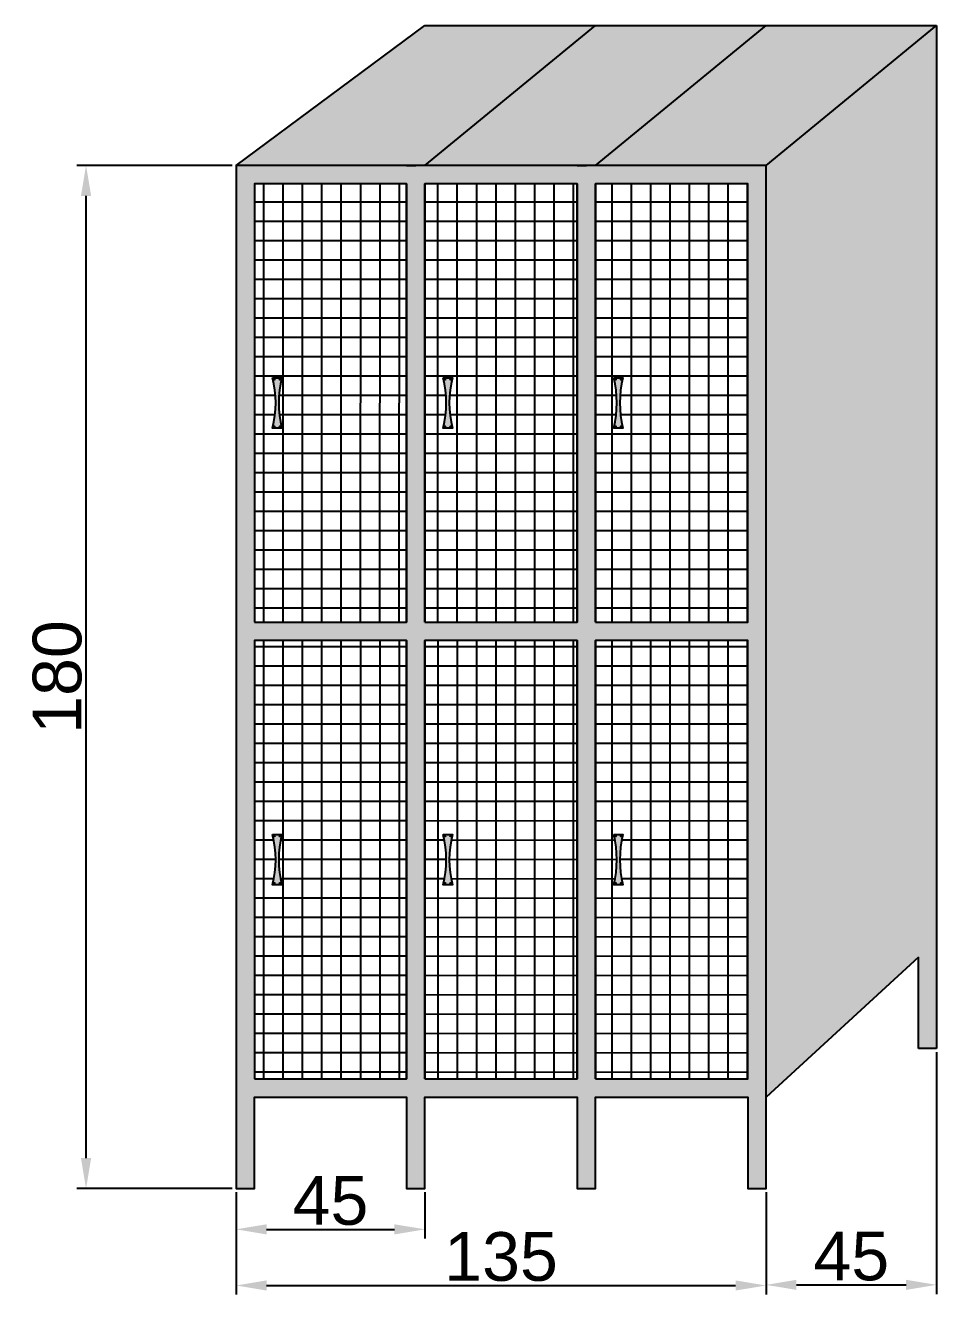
# Model space of a CAD drawing. Header units: millimetres. Extents: x 6614975 to 6624097, y 8742145 to 8746891.
# Drawn here: x 6614974.9 to 6615124.5, y 8742792.7 to 8743001.1 of the extents above; entities that cross this region are included whole.
import ezdxf

# ---------------------------------------------------------------- set-up
doc = ezdxf.new("R2010")
doc.units = ezdxf.units.MM
doc.styles.get("Standard").update_dxf_attribs({"font": 'arial.ttf'})
doc.dimstyles.new('ISO-25', dxfattribs={"dimtxt": 8, "dimasz": 5, "dimexe": 1.5, "dimexo": 0.625, "dimtad": 1, "dimtxsty": 'Standard', "dimcen": 2.5, "dimclrd": 1, "dimclre": 1, "dimclrt": 143, "dimadec": 0, "dimazin": 0, "dimtfac": 1, "dimtmove": 0, "dimatfit": 3, "dimfxl": 1, "dimarcsym": 0})

# ---------------------------------------------------------------- blocks, each defined once
blk = doc.blocks.new('*D214')
at = {"color": 1, "lineweight": -2, "transparency": 16777216}
for p, q in [((6615008.88, 8742978.09), (6614983.37, 8742978.09)), ((6615008.88, 8742810.09), (6614983.37, 8742810.09))]:
    blk.add_line(p, q, dxfattribs=at)
at = {"color": 1, "linetype": 'Continuous', "lineweight": -2, "transparency": 16777216}
blk.add_line((6614984.87, 8742815.09), (6614984.87, 8742973.09), dxfattribs=at)
at = {"color": 1, "transparency": 16777216}
for points in [[(6614984.04, 8742973.09), (6614985.71, 8742973.09), (6614984.87, 8742978.09)], [(6614984.04, 8742815.09), (6614985.71, 8742815.09), (6614984.87, 8742810.09)]]:
    blk.add_solid(points, dxfattribs=at)
at = {"layer": 'Defpoints', "color": 0, "transparency": 16777216}
for p in [(6614984.87, 8742978.09), (6615009.5, 8742978.09), (6615009.5, 8742810.09)]:
    blk.add_point(p, dxfattribs=at)
at = {"color": 143, "transparency": 16777216, "insert": (6614980.16, 8742894.09), "char_height": 8, "attachment_point": 5, "rotation": 90}
blk.add_mtext('180', dxfattribs=at)
blk = doc.blocks.new('*D215')
at = {"color": 1, "lineweight": -2, "transparency": 16777216}
for p, q in [((6615009.5, 8742809.47), (6615009.5, 8742801.89)), ((6615040.5, 8742809.47), (6615040.5, 8742801.89))]:
    blk.add_line(p, q, dxfattribs=at)
at = {"color": 1, "linetype": 'Continuous', "lineweight": -2, "transparency": 16777216}
blk.add_line((6615014.5, 8742803.39), (6615035.5, 8742803.39), dxfattribs=at)
at = {"color": 1, "transparency": 16777216}
for points in [[(6615014.5, 8742804.22), (6615014.5, 8742802.55), (6615009.5, 8742803.39)], [(6615035.5, 8742804.22), (6615035.5, 8742802.55), (6615040.5, 8742803.39)]]:
    blk.add_solid(points, dxfattribs=at)
at = {"layer": 'Defpoints', "color": 0, "transparency": 16777216}
for p in [(6615009.5, 8742810.09), (6615040.5, 8742810.09), (6615040.5, 8742803.39)]:
    blk.add_point(p, dxfattribs=at)
at = {"color": 143, "transparency": 16777216, "insert": (6615025, 8742808.08), "char_height": 8, "attachment_point": 5}
blk.add_mtext('45', dxfattribs=at)
blk = doc.blocks.new('*D216')
at = {"color": 1, "lineweight": -2, "transparency": 16777216}
for p, q in [((6615009.5, 8742809.47), (6615009.5, 8742792.67)), ((6615096.5, 8742809.47), (6615096.5, 8742792.67))]:
    blk.add_line(p, q, dxfattribs=at)
at = {"color": 1, "linetype": 'Continuous', "lineweight": -2, "transparency": 16777216}
blk.add_line((6615014.5, 8742794.17), (6615091.5, 8742794.17), dxfattribs=at)
at = {"color": 1, "transparency": 16777216}
for points in [[(6615014.5, 8742795), (6615014.5, 8742793.34), (6615009.5, 8742794.17)], [(6615091.5, 8742795), (6615091.5, 8742793.34), (6615096.5, 8742794.17)]]:
    blk.add_solid(points, dxfattribs=at)
at = {"layer": 'Defpoints', "color": 0, "transparency": 16777216}
for p in [(6615009.5, 8742810.09), (6615096.5, 8742810.09), (6615096.5, 8742794.17)]:
    blk.add_point(p, dxfattribs=at)
at = {"color": 143, "transparency": 16777216, "insert": (6615053, 8742798.88), "char_height": 8, "attachment_point": 5}
blk.add_mtext('135', dxfattribs=at)
blk = doc.blocks.new('*D217')
at = {"color": 1, "lineweight": -2, "transparency": 16777216}
for p, q in [((6615124.5, 8742832.47), (6615124.5, 8742792.77)), ((6615096.5, 8742809.47), (6615096.5, 8742792.77))]:
    blk.add_line(p, q, dxfattribs=at)
at = {"color": 1, "linetype": 'Continuous', "lineweight": -2, "transparency": 16777216}
blk.add_line((6615101.5, 8742794.27), (6615119.5, 8742794.27), dxfattribs=at)
at = {"color": 1, "transparency": 16777216}
for points in [[(6615101.5, 8742795.1), (6615101.5, 8742793.44), (6615096.5, 8742794.27)], [(6615119.5, 8742795.1), (6615119.5, 8742793.44), (6615124.5, 8742794.27)]]:
    blk.add_solid(points, dxfattribs=at)
at = {"layer": 'Defpoints', "color": 0, "transparency": 16777216}
for p in [(6615124.5, 8742833.09), (6615096.5, 8742810.09), (6615124.5, 8742794.27)]:
    blk.add_point(p, dxfattribs=at)
at = {"color": 143, "transparency": 16777216, "insert": (6615110.5, 8742798.96), "char_height": 8, "attachment_point": 5}
blk.add_mtext('45', dxfattribs=at)

msp = doc.modelspace()

# ---------------------------------------------------------------- hatches: boundary and pattern name
at = {"true_color": 0x636466}
h = msp.add_hatch(color=251, dxfattribs=at)
h.dxf.hatch_style = 1
h.paths.add_polyline_path([(6615068.504, 8743001.091), (6615040.504, 8743001.091), (6615009.504, 8742978.091), (6615040.504, 8742978.091)])
h = msp.add_hatch(color=251, dxfattribs=at)
h.dxf.hatch_style = 1
h.paths.add_polyline_path([(6615096.504, 8743001.091), (6615068.504, 8743001.091), (6615040.504, 8742978.091), (6615068.504, 8742978.091)])
h = msp.add_hatch(color=251, dxfattribs=at)
h.dxf.hatch_style = 1
h.paths.add_polyline_path([(6615124.504, 8743001.091), (6615096.504, 8743001.091), (6615068.504, 8742978.091), (6615096.504, 8742978.091)])
h = msp.add_hatch(color=251, dxfattribs=at)
h.dxf.hatch_style = 1
h.paths.add_polyline_path([(6615124.504, 8743001.091), (6615096.504, 8742978.091), (6615096.504, 8742825.101), (6615121.504, 8742848.091), (6615121.504, 8742833.091), (6615124.504, 8742833.091)])
h = msp.add_hatch(color=251, dxfattribs=at)
h.dxf.hatch_style = 1
h.paths.add_polyline_path([(6615096.504, 8742978.091), (6615065.504, 8742978.091), (6615037.504, 8742978.091), (6615009.504, 8742978.091), (6615009.504, 8742810.091), (6615012.504, 8742810.091), (6615012.504, 8742825.091), (6615037.504, 8742825.091), (6615037.504, 8742810.091), (6615040.504, 8742810.091), (6615040.504, 8742825.091), (6615065.504, 8742825.091), (6615065.504, 8742810.091), (6615068.504, 8742810.091), (6615068.504, 8742825.091), (6615093.504, 8742825.091), (6615093.504, 8742810.091), (6615096.504, 8742810.091)])
h.paths.add_polyline_path([(6615093.504, 8742900.091), (6615093.504, 8742828.091), (6615068.504, 8742828.091), (6615068.504, 8742900.091)], flags=16)
h.paths.add_polyline_path([(6615068.504, 8742903.091), (6615068.504, 8742975.091), (6615093.504, 8742975.091), (6615093.504, 8742903.091)], flags=16)
h.paths.add_polyline_path([(6615065.504, 8742900.091), (6615065.504, 8742828.091), (6615040.504, 8742828.091), (6615040.504, 8742900.091)], flags=16)
h.paths.add_polyline_path([(6615065.504, 8742903.091), (6615040.504, 8742903.091), (6615040.504, 8742975.091), (6615065.504, 8742975.091)], flags=16)
h.paths.add_polyline_path([(6615073.004, 8742868.232, 0.1207012), (6615073.004, 8742859.95), (6615071.504, 8742859.95, 0.120703), (6615071.504, 8742868.232)], flags=0)
h.paths.add_polyline_path([(6615073.004, 8742934.95), (6615071.504, 8742934.95, 0.1207294), (6615071.504, 8742943.232), (6615073.004, 8742943.232, 0.1207329)], flags=0)
h.paths.add_polyline_path([(6615072.654, 8742935.2, -1), (6615072.854, 8742935.2, -1)], flags=0)
h.paths.add_polyline_path([(6615037.504, 8742900.091), (6615037.504, 8742828.091), (6615012.504, 8742828.091), (6615012.504, 8742900.091)], flags=16)
h.paths.add_polyline_path([(6615037.504, 8742903.091), (6615012.504, 8742903.091), (6615012.504, 8742975.091), (6615037.504, 8742975.091)], flags=16)
h.paths.add_polyline_path([(6615045.004, 8742868.232, 0.1207012), (6615045.004, 8742859.95), (6615043.504, 8742859.95, 0.120703), (6615043.504, 8742868.232)], flags=0)
h.paths.add_polyline_path([(6615045.004, 8742934.95), (6615043.504, 8742934.95, 0.1207294), (6615043.504, 8742943.232), (6615045.004, 8742943.232, 0.1207329)], flags=0)
h.paths.add_polyline_path([(6615043.654, 8742867.982, -1), (6615043.854, 8742867.982, -1)], flags=0)
h.paths.add_polyline_path([(6615043.654, 8742935.2, -1), (6615043.854, 8742935.2, -1)], flags=0)
h.paths.add_polyline_path([(6615044.654, 8742860.2, -1), (6615044.854, 8742860.2, -1)], flags=0)
h.paths.add_polyline_path([(6615017.004, 8742868.232, 0.1207012), (6615017.004, 8742859.95), (6615015.504, 8742859.95, 0.120703), (6615015.504, 8742868.232)], flags=0)
h.paths.add_polyline_path([(6615016.654, 8742867.982, -1), (6615016.854, 8742867.982, -1)], flags=0)
h.paths.add_polyline_path([(6615017.004, 8742934.95), (6615015.504, 8742934.95, 0.1207294), (6615015.504, 8742943.232), (6615017.004, 8742943.232, 0.1207329)], flags=0)
h.paths.add_polyline_path([(6615015.654, 8742942.982, -1), (6615015.854, 8742942.982, -1)], flags=0)
h = msp.add_hatch(dxfattribs=at)
h.set_pattern_fill('NET', color=251)
h.paths.add_polyline_path([(6615037.504, 8742975.091), (6615012.504, 8742975.091), (6615012.504, 8742903.091), (6615037.504, 8742903.091)])
h.paths.add_polyline_path([(6615017.004, 8742943.232, 0.1207329), (6615017.004, 8742934.95), (6615015.504, 8742934.95, 0.1207294), (6615015.504, 8742943.232)], flags=16)
h.paths.add_polyline_path([(6615016.654, 8742942.982, -1), (6615016.854, 8742942.982, -1)], flags=0)
h.paths.add_polyline_path([(6615015.654, 8742942.982, -1), (6615015.854, 8742942.982, -1)], flags=0)
h.paths.add_polyline_path([(6615016.654, 8742935.2, -1), (6615016.854, 8742935.2, -1)], flags=0)
h.paths.add_polyline_path([(6615015.654, 8742935.2, -1), (6615015.854, 8742935.2, -1)], flags=0)
h = msp.add_hatch(dxfattribs=at)
h.set_pattern_fill('NET', color=251)
h.paths.add_polyline_path([(6615065.504, 8742975.091), (6615040.504, 8742975.091), (6615040.504, 8742903.091), (6615065.504, 8742903.091)])
h.paths.add_polyline_path([(6615045.004, 8742934.95), (6615043.504, 8742934.95, 0.1207294), (6615043.504, 8742943.232), (6615045.004, 8742943.232, 0.1207329)], flags=16)
h.paths.add_polyline_path([(6615044.654, 8742935.2, -1), (6615044.854, 8742935.2, -1)], flags=0)
h.paths.add_polyline_path([(6615043.654, 8742935.2, -1), (6615043.854, 8742935.2, -1)], flags=0)
h.paths.add_polyline_path([(6615044.654, 8742942.982, -1), (6615044.854, 8742942.982, -1)], flags=0)
h.paths.add_polyline_path([(6615043.654, 8742942.982, -1), (6615043.854, 8742942.982, -1)], flags=0)
h = msp.add_hatch(dxfattribs=at)
h.set_pattern_fill('NET', color=251)
h.paths.add_polyline_path([(6615093.504, 8742975.091), (6615068.504, 8742975.091), (6615068.504, 8742903.091), (6615093.504, 8742903.091)])
h.paths.add_polyline_path([(6615073.004, 8742934.95), (6615071.504, 8742934.95, 0.1207294), (6615071.504, 8742943.232), (6615073.004, 8742943.232, 0.1207329)], flags=16)
h.paths.add_polyline_path([(6615072.654, 8742935.2, -1), (6615072.854, 8742935.2, -1)], flags=0)
h.paths.add_polyline_path([(6615071.654, 8742935.2, -1), (6615071.854, 8742935.2, -1)], flags=0)
h.paths.add_polyline_path([(6615072.654, 8742942.982, -1), (6615072.854, 8742942.982, -1)], flags=0)
h.paths.add_polyline_path([(6615071.654, 8742942.982, -1), (6615071.854, 8742942.982, -1)], flags=0)
h = msp.add_hatch(color=251, dxfattribs=at)
h.dxf.hatch_style = 1
h.paths.add_polyline_path([(6615017.004, 8742943.232), (6615015.504, 8742943.232, -0.1207294), (6615015.504, 8742934.95), (6615017.004, 8742934.95, -0.1207329)])
h.paths.add_polyline_path([(6615015.654, 8742942.982, -1), (6615015.854, 8742942.982, -1)], flags=16)
h.paths.add_polyline_path([(6615016.654, 8742942.982, -1), (6615016.854, 8742942.982, -1)], flags=16)
h.paths.add_polyline_path([(6615015.854, 8742935.2, -1), (6615015.654, 8742935.2, -1)], flags=16)
h.paths.add_polyline_path([(6615016.854, 8742935.2, -1), (6615016.654, 8742935.2, -1)], flags=16)
h = msp.add_hatch(color=251, dxfattribs=at)
h.dxf.hatch_style = 1
h.paths.add_polyline_path([(6615045.004, 8742943.232), (6615043.504, 8742943.232, -0.1207294), (6615043.504, 8742934.95), (6615045.004, 8742934.95, -0.1207329)])
h.paths.add_polyline_path([(6615044.654, 8742942.982, -1), (6615044.854, 8742942.982, -1)], flags=16)
h.paths.add_polyline_path([(6615043.654, 8742942.982, -1), (6615043.854, 8742942.982, -1)], flags=16)
h.paths.add_polyline_path([(6615044.854, 8742935.2, -1), (6615044.654, 8742935.2, -1)], flags=16)
h.paths.add_polyline_path([(6615043.854, 8742935.2, -1), (6615043.654, 8742935.2, -1)], flags=16)
h = msp.add_hatch(color=251, dxfattribs=at)
h.dxf.hatch_style = 1
h.paths.add_polyline_path([(6615073.004, 8742943.232), (6615071.504, 8742943.232, -0.1207294), (6615071.504, 8742934.95), (6615073.004, 8742934.95, -0.1207329)])
h.paths.add_polyline_path([(6615071.654, 8742942.982, -1), (6615071.854, 8742942.982, -1)], flags=16)
h.paths.add_polyline_path([(6615072.654, 8742942.982, -1), (6615072.854, 8742942.982, -1)], flags=16)
h.paths.add_polyline_path([(6615071.854, 8742935.2, -1), (6615071.654, 8742935.2, -1)], flags=16)
h.paths.add_polyline_path([(6615072.854, 8742935.2, -1), (6615072.654, 8742935.2, -1)], flags=16)
h = msp.add_hatch(dxfattribs=at)
h.set_pattern_fill('NET', color=251)
h.paths.add_polyline_path([(6615037.504, 8742900.091), (6615012.504, 8742900.091), (6615012.504, 8742828.091), (6615037.504, 8742828.091)])
h.paths.add_polyline_path([(6615017.004, 8742868.232, 0.1207012), (6615017.004, 8742859.95), (6615015.504, 8742859.95, 0.120703), (6615015.504, 8742868.232)], flags=16)
h.paths.add_polyline_path([(6615016.654, 8742867.982, -1), (6615016.854, 8742867.982, -1)], flags=0)
h.paths.add_polyline_path([(6615015.654, 8742867.982, -1), (6615015.854, 8742867.982, -1)], flags=0)
h.paths.add_polyline_path([(6615016.654, 8742860.2, -1), (6615016.854, 8742860.2, -1)], flags=0)
h.paths.add_polyline_path([(6615015.654, 8742860.2, -1), (6615015.854, 8742860.2, -1)], flags=0)
h = msp.add_hatch(dxfattribs=at)
h.set_pattern_fill('NET', color=251)
h.paths.add_polyline_path([(6615065.504, 8742900.091), (6615040.504, 8742900.091), (6615040.504, 8742828.091), (6615065.504, 8742828.091)])
h.paths.add_polyline_path([(6615045.004, 8742868.232, 0.1207012), (6615045.004, 8742859.95), (6615043.504, 8742859.95, 0.120703), (6615043.504, 8742868.232)], flags=16)
h.paths.add_polyline_path([(6615044.854, 8742867.982, -1), (6615044.654, 8742867.982, -1)], flags=0)
h.paths.add_polyline_path([(6615043.854, 8742867.982, -1), (6615043.654, 8742867.982, -1)], flags=0)
h.paths.add_polyline_path([(6615044.854, 8742860.2, -1), (6615044.654, 8742860.2, -1)], flags=0)
h.paths.add_polyline_path([(6615043.854, 8742860.2, -1), (6615043.654, 8742860.2, -1)], flags=0)
h = msp.add_hatch(dxfattribs=at)
h.set_pattern_fill('NET', color=251)
h.paths.add_polyline_path([(6615093.504, 8742900.091), (6615068.504, 8742900.091), (6615068.504, 8742828.091), (6615093.504, 8742828.091)])
h.paths.add_polyline_path([(6615073.004, 8742868.232, 0.1207012), (6615073.004, 8742859.95), (6615071.504, 8742859.95, 0.120703), (6615071.504, 8742868.232)], flags=16)
h.paths.add_polyline_path([(6615071.854, 8742867.982, -1), (6615071.654, 8742867.982, -1)], flags=0)
h.paths.add_polyline_path([(6615072.854, 8742867.982, -1), (6615072.654, 8742867.982, -1)], flags=0)
h.paths.add_polyline_path([(6615071.854, 8742860.2, -1), (6615071.654, 8742860.2, -1)], flags=0)
h.paths.add_polyline_path([(6615072.854, 8742860.2, -1), (6615072.654, 8742860.2, -1)], flags=0)
h = msp.add_hatch(color=251, dxfattribs=at)
h.dxf.hatch_style = 1
h.paths.add_polyline_path([(6615017.004, 8742868.232), (6615015.504, 8742868.232, -0.120703), (6615015.504, 8742859.95), (6615017.004, 8742859.95, -0.1207012)])
h.paths.add_polyline_path([(6615015.854, 8742860.2, -1), (6615015.654, 8742860.2, -1)], flags=16)
h.paths.add_polyline_path([(6615016.854, 8742860.2, -1), (6615016.654, 8742860.2, -1)], flags=16)
h.paths.add_polyline_path([(6615015.654, 8742867.982, -1), (6615015.854, 8742867.982, -1)], flags=16)
h.paths.add_polyline_path([(6615016.654, 8742867.982, -1), (6615016.854, 8742867.982, -1)], flags=16)
h = msp.add_hatch(color=251, dxfattribs=at)
h.dxf.hatch_style = 1
h.paths.add_polyline_path([(6615045.004, 8742868.232), (6615043.504, 8742868.232, -0.120703), (6615043.504, 8742859.95), (6615045.004, 8742859.95, -0.1207012)])
h.paths.add_polyline_path([(6615043.854, 8742860.2, -1), (6615043.654, 8742860.2, -1)], flags=16)
h.paths.add_polyline_path([(6615044.854, 8742860.2, -1), (6615044.654, 8742860.2, -1)], flags=16)
h.paths.add_polyline_path([(6615043.654, 8742867.982, -1), (6615043.854, 8742867.982, -1)], flags=16)
h.paths.add_polyline_path([(6615044.654, 8742867.982, -1), (6615044.854, 8742867.982, -1)], flags=16)
h = msp.add_hatch(color=251, dxfattribs=at)
h.dxf.hatch_style = 1
h.paths.add_polyline_path([(6615073.004, 8742868.232), (6615071.504, 8742868.232, -0.120703), (6615071.504, 8742859.95), (6615073.004, 8742859.95, -0.1207012)])
h.paths.add_polyline_path([(6615072.654, 8742867.982, -1), (6615072.854, 8742867.982, -1)], flags=16)
h.paths.add_polyline_path([(6615071.654, 8742867.982, -1), (6615071.854, 8742867.982, -1)], flags=16)
h.paths.add_polyline_path([(6615072.854, 8742860.2, -1), (6615072.654, 8742860.2, -1)], flags=16)
h.paths.add_polyline_path([(6615071.854, 8742860.2, -1), (6615071.654, 8742860.2, -1)], flags=16)

# ---------------------------------------------------------------- linework, layer by layer
at = {"color": 18, "true_color": 0x000000}
for p, q in [((6615009.504, 8742978.091), (6615040.504, 8743001.091)), ((6615040.504, 8743001.091), (6615124.504, 8743001.091)), ((6615040.504, 8742978.091), (6615068.504, 8743001.091)), ((6615068.504, 8742978.091), (6615096.504, 8743001.091)), ((6615096.504, 8742978.091), (6615124.504, 8743001.091)), ((6615124.504, 8743001.091), (6615124.504, 8742833.091)), ((6615037.504, 8742978.091), (6615039.004, 8742978.091)), ((6615065.504, 8742978.091), (6615067.004, 8742978.091)), ((6615015.654, 8742942.982), (6615015.854, 8742942.982)), ((6615015.754, 8742943.082), (6615015.754, 8742942.882)), ((6615016.654, 8742942.982), (6615016.854, 8742942.982)), ((6615016.754, 8742943.082), (6615016.754, 8742942.882)), ((6615043.654, 8742942.982), (6615043.854, 8742942.982)), ((6615043.754, 8742943.082), (6615043.754, 8742942.882)), ((6615044.654, 8742942.982), (6615044.854, 8742942.982)), ((6615044.754, 8742943.082), (6615044.754, 8742942.882)), ((6615071.654, 8742942.982), (6615071.854, 8742942.982)), ((6615071.754, 8742943.082), (6615071.754, 8742942.882)), ((6615072.654, 8742942.982), (6615072.854, 8742942.982)), ((6615072.754, 8742943.082), (6615072.754, 8742942.882)), ((6615015.654, 8742935.2), (6615015.854, 8742935.2)), ((6615015.754, 8742935.3), (6615015.754, 8742935.1)), ((6615016.654, 8742935.2), (6615016.854, 8742935.2)), ((6615016.754, 8742935.3), (6615016.754, 8742935.1)), ((6615043.654, 8742935.2), (6615043.854, 8742935.2)), ((6615043.754, 8742935.3), (6615043.754, 8742935.1)), ((6615044.654, 8742935.2), (6615044.854, 8742935.2)), ((6615044.754, 8742935.3), (6615044.754, 8742935.1)), ((6615071.654, 8742935.2), (6615071.854, 8742935.2)), ((6615071.754, 8742935.3), (6615071.754, 8742935.1)), ((6615072.654, 8742935.2), (6615072.854, 8742935.2)), ((6615072.754, 8742935.3), (6615072.754, 8742935.1)), ((6615015.654, 8742867.982), (6615015.854, 8742867.982)), ((6615015.754, 8742868.082), (6615015.754, 8742867.882)), ((6615016.654, 8742867.982), (6615016.854, 8742867.982)), ((6615016.754, 8742868.082), (6615016.754, 8742867.882)), ((6615043.654, 8742867.982), (6615043.854, 8742867.982)), ((6615043.754, 8742868.082), (6615043.754, 8742867.882)), ((6615044.654, 8742867.982), (6615044.854, 8742867.982)), ((6615044.754, 8742868.082), (6615044.754, 8742867.882)), ((6615071.654, 8742867.982), (6615071.854, 8742867.982)), ((6615071.754, 8742868.082), (6615071.754, 8742867.882)), ((6615072.654, 8742867.982), (6615072.854, 8742867.982)), ((6615072.754, 8742868.082), (6615072.754, 8742867.882)), ((6615015.654, 8742860.2), (6615015.854, 8742860.2)), ((6615015.754, 8742860.3), (6615015.754, 8742860.1)), ((6615016.654, 8742860.2), (6615016.854, 8742860.2)), ((6615016.754, 8742860.3), (6615016.754, 8742860.1)), ((6615043.654, 8742860.2), (6615043.854, 8742860.2)), ((6615043.754, 8742860.3), (6615043.754, 8742860.1)), ((6615044.654, 8742860.2), (6615044.854, 8742860.2)), ((6615044.754, 8742860.3), (6615044.754, 8742860.1)), ((6615071.654, 8742860.2), (6615071.854, 8742860.2)), ((6615071.754, 8742860.3), (6615071.754, 8742860.1)), ((6615072.654, 8742860.2), (6615072.854, 8742860.2)), ((6615072.754, 8742860.3), (6615072.754, 8742860.1)), ((6615121.504, 8742848.091), (6615096.504, 8742825.101)), ((6615121.504, 8742833.091), (6615121.504, 8742848.091)), ((6615124.504, 8742833.091), (6615121.504, 8742833.091))]:
    msp.add_line(p, q, dxfattribs=at)
for points in [[(6615040.504, 8742978.091), (6615009.504, 8742978.091), (6615009.504, 8742810.091), (6615012.504, 8742810.091), (6615012.504, 8742825.091), (6615037.504, 8742825.091), (6615037.504, 8742810.091), (6615040.504, 8742810.091), (6615040.504, 8742825.091)], [(6615068.504, 8742978.091), (6615037.504, 8742978.091)], [(6615065.504, 8742825.091), (6615065.504, 8742810.091), (6615068.504, 8742810.091), (6615068.504, 8742825.091), (6615093.504, 8742825.091), (6615093.504, 8742810.091), (6615096.504, 8742810.091), (6615096.504, 8742978.091), (6615065.504, 8742978.091)], [(6615037.504, 8742975.091), (6615037.504, 8742903.091)], [(6615040.504, 8742903.091), (6615040.504, 8742975.091)], [(6615065.504, 8742975.091), (6615065.504, 8742903.091)], [(6615068.504, 8742903.091), (6615068.504, 8742975.091)], [(6615037.504, 8742900.091), (6615037.504, 8742828.091)], [(6615040.504, 8742828.091), (6615040.504, 8742900.091)], [(6615065.504, 8742900.091), (6615065.504, 8742828.091)], [(6615068.504, 8742828.091), (6615068.504, 8742900.091)], [(6615037.504, 8742825.091), (6615037.504, 8742810.091), (6615040.504, 8742810.091), (6615040.504, 8742825.091), (6615065.504, 8742825.091), (6615065.504, 8742810.091), (6615068.504, 8742810.091), (6615068.504, 8742825.091)]]:
    msp.add_lwpolyline(points, dxfattribs=at)
for points in [[(6615012.504, 8742903.091), (6615037.504, 8742903.091), (6615037.504, 8742975.091), (6615012.504, 8742975.091)], [(6615040.504, 8742903.091), (6615065.504, 8742903.091), (6615065.504, 8742975.091), (6615040.504, 8742975.091)], [(6615068.504, 8742903.091), (6615093.504, 8742903.091), (6615093.504, 8742975.091), (6615068.504, 8742975.091)], [(6615012.504, 8742828.091), (6615037.504, 8742828.091), (6615037.504, 8742900.091), (6615012.504, 8742900.091)], [(6615040.504, 8742828.091), (6615065.504, 8742828.091), (6615065.504, 8742900.091), (6615040.504, 8742900.091)], [(6615068.504, 8742828.091), (6615093.504, 8742828.091), (6615093.504, 8742900.091), (6615068.504, 8742900.091)]]:
    msp.add_lwpolyline(points, close=True, dxfattribs=at)
for points in [[(6615015.504, 8742943.232), (6615017.004, 8742943.232, 0.1207329), (6615017.004, 8742934.95), (6615015.504, 8742934.95, 0.1207294)], [(6615043.504, 8742943.232), (6615045.004, 8742943.232, 0.1207329), (6615045.004, 8742934.95), (6615043.504, 8742934.95, 0.1207294)], [(6615071.504, 8742943.232), (6615073.004, 8742943.232, 0.1207329), (6615073.004, 8742934.95), (6615071.504, 8742934.95, 0.1207294)]]:
    msp.add_lwpolyline(points, format="xyb", close=True, dxfattribs=at)
for points in [[(6615015.504, 8742868.232), (6615017.004, 8742868.232, 0.1207012), (6615017.004, 8742859.95), (6615015.504, 8742859.95, 0.120703), (6615015.504, 8742868.232)], [(6615043.504, 8742868.232), (6615045.004, 8742868.232, 0.1207012), (6615045.004, 8742859.95), (6615043.504, 8742859.95, 0.120703), (6615043.504, 8742868.232)], [(6615071.504, 8742868.232), (6615073.004, 8742868.232, 0.1207012), (6615073.004, 8742859.95), (6615071.504, 8742859.95, 0.120703), (6615071.504, 8742868.232)]]:
    msp.add_lwpolyline(points, format="xyb", dxfattribs=at)
for centre in [(6615015.754, 8742942.982), (6615016.754, 8742942.982), (6615043.754, 8742942.982), (6615044.754, 8742942.982), (6615071.754, 8742942.982), (6615072.754, 8742942.982), (6615015.754, 8742935.2), (6615016.754, 8742935.2), (6615043.754, 8742935.2), (6615044.754, 8742935.2), (6615071.754, 8742935.2), (6615072.754, 8742935.2), (6615015.754, 8742867.982), (6615016.754, 8742867.982), (6615043.754, 8742867.982), (6615044.754, 8742867.982), (6615071.754, 8742867.982), (6615072.754, 8742867.982), (6615015.754, 8742860.2), (6615016.754, 8742860.2), (6615043.754, 8742860.2), (6615044.754, 8742860.2), (6615071.754, 8742860.2), (6615072.754, 8742860.2)]:
    msp.add_circle(centre, 0.1, dxfattribs=at)

# ---------------------------------------------------------------- dimensions: what is measured, and where the dimension line sits
at = {"color": 7, "true_color": 0xffffff}
dim = msp.add_linear_dim(base=(6614984.872, 8742978.091), p1=(6615009.504, 8742810.091), p2=(6615009.504, 8742978.091), angle=90, text='180', dimstyle='ISO-25', dxfattribs=at)
dim.commit()
dim.dimension.update_dxf_attribs({"geometry": '*D214', "text_midpoint": (6614980.163, 8742894.091)})
for base, p1, p2, text, picture, middle in [((6615124.504, 8742794.269), (6615096.504, 8742810.091), (6615124.504, 8742833.091), '45', '*D217', (6615110.504, 8742798.962)), ((6615040.504, 8742803.385), (6615009.504, 8742810.091), (6615040.504, 8742810.091), '45', '*D215', (6615025.004, 8742808.079)), ((6615096.504, 8742794.17), (6615009.504, 8742810.091), (6615096.504, 8742810.091), '135', '*D216', (6615053.004, 8742798.882))]:
    dim = msp.add_linear_dim(base=base, p1=p1, p2=p2, text=text, dimstyle='ISO-25', dxfattribs=at)
    dim.commit()
    dim.dimension.update_dxf_attribs({"geometry": picture, "text_midpoint": middle})

doc.saveas('drawing.dxf')
